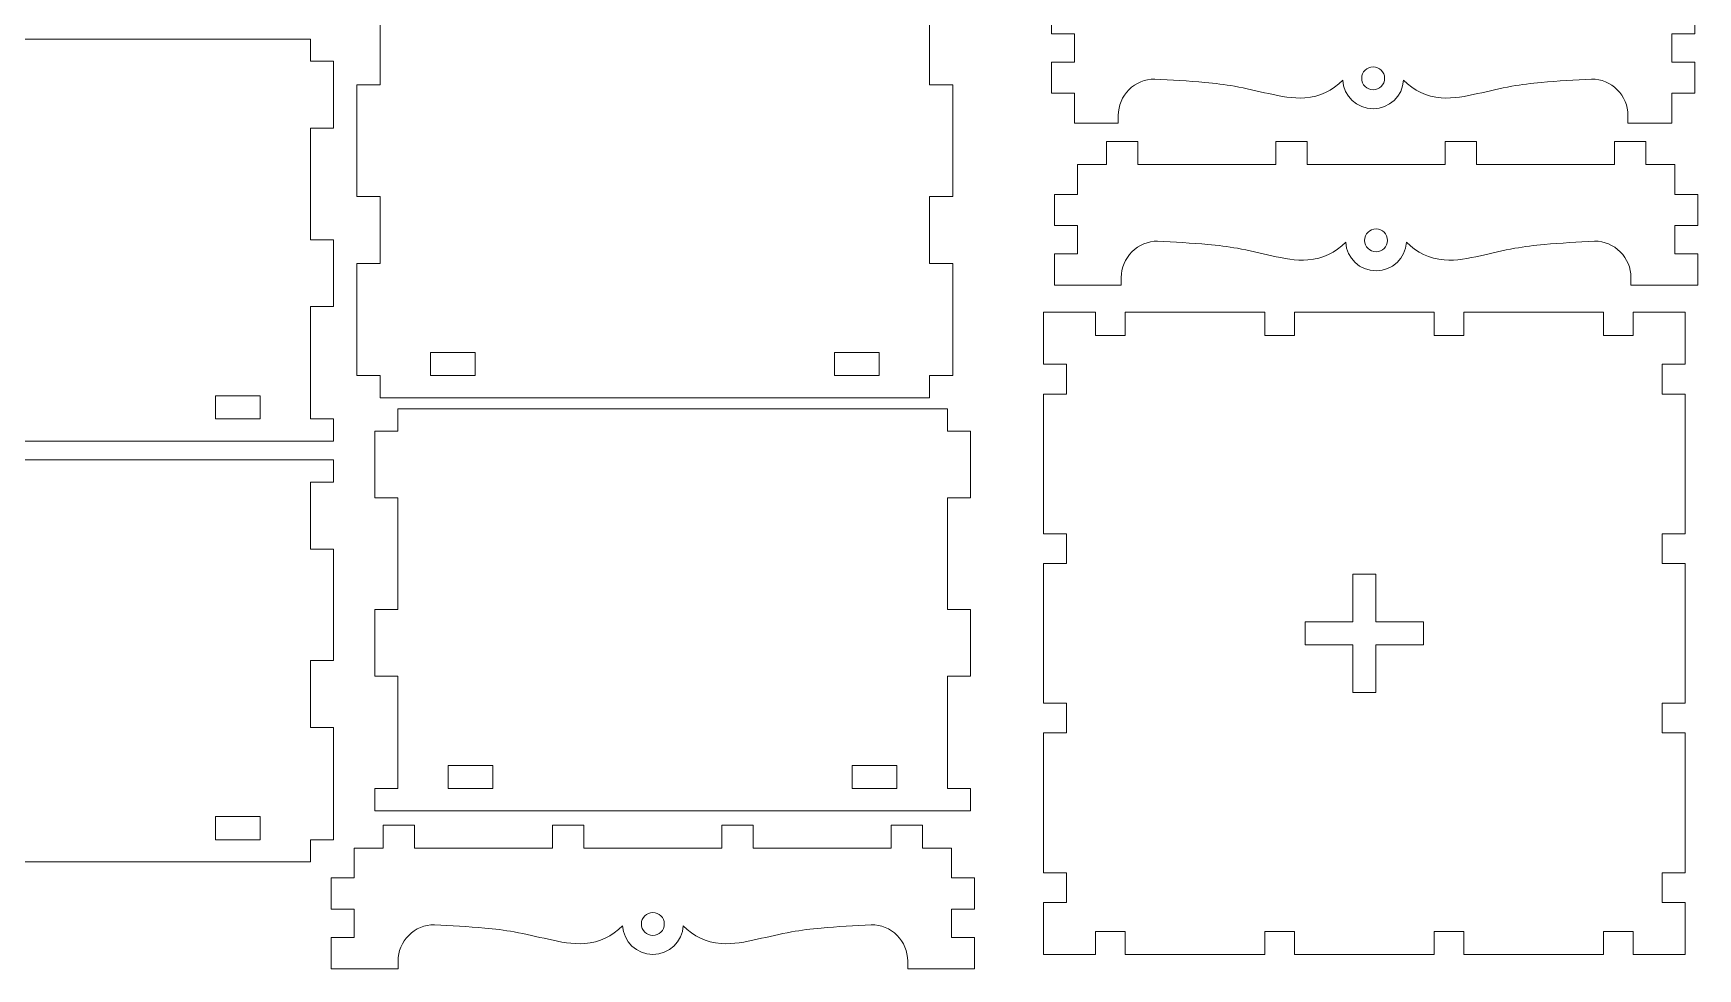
# Model space of a CAD drawing. Header units: centimetres. Extents: x -35.5 to 35.5, y -33.3 to 33.3.
# Drawn here: x -8.17 to 35.2, y -33.31 to -8.95 of the extents above; entities that cross this region are included whole.
import ezdxf

# ---------------------------------------------------------------- set-up
doc = ezdxf.new("R2010")
doc.units = ezdxf.units.CM
doc.header["$MEASUREMENT"] = 0
doc.layers.add('layer 1', color=7, linetype='Continuous')

msp = doc.modelspace()

# ---------------------------------------------------------------- linework, layer by layer
at = {"layer": 'layer 1', "lineweight": 9}
for points, knots in [([(18.9589, -9.7015), (18.9589, -9.7015), (18.9589, -8.96593), (18.9589, -8.96593), (18.9589, -8.96593), (18.9589, -8.96593), (18.3589, -8.96593), (18.3589, -8.96593), (18.3589, -8.96593), (18.3589, -8.96593), (18.3589, -8.15303), (18.3589, -8.15303), (18.3589, -8.15303), (18.3589, -8.15303), (19.71374, -8.15303), (19.71374, -8.15303), (19.71374, -8.15303), (19.71374, -8.15303), (19.71374, -7.55303), (19.71374, -7.55303), (19.71374, -7.55303), (19.71374, -7.55303), (20.52664, -7.55303), (20.52664, -7.55303), (20.52664, -7.55303), (20.52664, -7.55303), (20.52664, -8.15303), (20.52664, -8.15303), (20.52664, -8.15303), (20.52664, -8.15303), (24.12664, -8.15303), (24.12664, -8.15303), (24.12664, -8.15303), (24.12664, -8.15303), (24.12664, -7.55303), (24.12664, -7.55303), (24.12664, -7.55303), (24.12664, -7.55303), (24.93954, -7.55303), (24.93954, -7.55303), (24.93954, -7.55303), (24.93954, -7.55303), (24.93954, -8.15303), (24.93954, -8.15303), (24.93954, -8.15303), (24.93954, -8.15303), (28.53954, -8.15303), (28.53954, -8.15303), (28.53954, -8.15303), (28.53954, -8.15303), (28.53954, -7.55303), (28.53954, -7.55303), (28.53954, -7.55303), (28.53954, -7.55303), (29.35244, -7.55303), (29.35244, -7.55303), (29.35244, -7.55303), (29.35244, -7.55303), (29.35244, -8.15303), (29.35244, -8.15303), (29.35244, -8.15303), (29.35244, -8.15303), (32.95244, -8.15303), (32.95244, -8.15303), (32.95244, -8.15303), (32.95244, -8.15303), (32.95244, -7.55303), (32.95244, -7.55303), (32.95244, -7.55303), (32.95244, -7.55303), (33.76535, -7.55303), (33.76535, -7.55303), (33.76535, -7.55303), (33.76535, -7.55303), (33.76535, -8.15303), (33.76535, -8.15303), (33.76535, -8.15303), (33.76535, -8.15303), (35.12019, -8.15303), (35.12019, -8.15303), (35.12019, -8.15303), (35.12019, -8.15303), (35.12019, -8.96593), (35.12019, -8.96593), (35.12019, -8.96593), (35.12019, -8.96593), (34.52019, -8.96593), (34.52019, -8.96593), (34.52019, -8.96593), (34.52019, -8.96593), (34.52019, -9.7015), (34.52019, -9.7015), (34.52019, -9.7015), (34.52019, -9.7015), (35.12019, -9.70372), (35.12019, -9.70372), (35.12019, -9.70372), (35.12019, -9.70372), (35.12019, -10.51655), (35.12019, -10.51655), (35.12019, -10.51655), (35.12019, -10.51655), (34.52019, -10.51655), (34.52019, -10.51655), (34.52019, -10.51655), (34.52019, -10.51655), (34.52019, -11.29074), (34.52019, -11.29074), (34.52019, -11.29074), (34.52019, -11.29074), (33.37966, -11.29074), (33.37966, -11.29074), (33.37966, -11.29074), (33.37966, -11.29074), (33.37966, -11.09348), (33.37966, -11.09348), (33.37966, -11.09348), (33.37966, -10.84196), (33.27974, -10.60072), (33.10188, -10.42287), (33.10188, -10.42287), (32.92403, -10.24502), (32.68308, -10.14509), (32.43211, -10.14507), (32.43211, -10.14507), (31.99543, -10.17035), (31.55698, -10.19506), (31.12126, -10.23389), (31.12126, -10.23389), (30.86396, -10.25681), (30.60948, -10.28638), (30.35516, -10.33213), (30.35516, -10.33213), (30.05503, -10.38613), (29.75615, -10.45827), (29.45872, -10.52564), (29.45872, -10.52564), (29.14723, -10.59621), (28.83691, -10.65865), (28.51541, -10.63415), (28.51541, -10.63415), (28.12577, -10.60444), (27.80108, -10.45086), (27.53172, -10.17296), (27.53172, -10.17296), (27.50727, -10.58923), (27.16194, -10.91928), (26.73954, -10.91928), (26.73954, -10.91928), (26.31712, -10.91928), (25.97179, -10.58924), (25.94737, -10.17296), (25.94737, -10.17296), (25.67799, -10.45086), (25.35329, -10.60444), (24.96368, -10.63415), (24.96368, -10.63415), (24.64215, -10.65865), (24.33184, -10.59621), (24.02034, -10.52564), (24.02034, -10.52564), (23.72292, -10.45827), (23.42406, -10.38613), (23.12392, -10.33213), (23.12392, -10.33213), (22.8696, -10.28638), (22.6151, -10.25683), (22.3578, -10.23389), (22.3578, -10.23389), (21.9221, -10.19506), (21.48366, -10.17035), (21.04754, -10.14509), (21.04754, -10.14509), (20.796, -10.14509), (20.55503, -10.24502), (20.37718, -10.42287), (20.37718, -10.42287), (20.19933, -10.60072), (20.09942, -10.84196), (20.09942, -11.09348), (20.09942, -11.09348), (20.09942, -11.09348), (20.09942, -11.29074), (20.09942, -11.29074), (20.09942, -11.29074), (20.09942, -11.29074), (18.9589, -11.29074), (18.9589, -11.29074), (18.9589, -11.29074), (18.9589, -11.29074), (18.9589, -10.51655), (18.9589, -10.51655), (18.9589, -10.51655), (18.9589, -10.51655), (18.3589, -10.51655), (18.3589, -10.51655), (18.3589, -10.51655), (18.3589, -10.51655), (18.3589, -9.70372), (18.3589, -9.70372), (18.3589, -9.70372), (18.3589, -9.70372), (18.9589, -9.7015), (18.9589, -9.7015)], [0, 0, 0, 0, 0.01923077, 0.01923077, 0.01923077, 0.01923077, 0.03846154, 0.03846154, 0.03846154, 0.03846154, 0.05769231, 0.05769231, 0.05769231, 0.05769231, 0.07692308, 0.07692308, 0.07692308, 0.07692308, 0.09615385, 0.09615385, 0.09615385, 0.09615385, 0.11538462, 0.11538462, 0.11538462, 0.11538462, 0.13461538, 0.13461538, 0.13461538, 0.13461538, 0.15384615, 0.15384615, 0.15384615, 0.15384615, 0.17307692, 0.17307692, 0.17307692, 0.17307692, 0.19230769, 0.19230769, 0.19230769, 0.19230769, 0.21153846, 0.21153846, 0.21153846, 0.21153846, 0.23076923, 0.23076923, 0.23076923, 0.23076923, 0.25, 0.25, 0.25, 0.25, 0.26923077, 0.26923077, 0.26923077, 0.26923077, 0.28846154, 0.28846154, 0.28846154, 0.28846154, 0.30769231, 0.30769231, 0.30769231, 0.30769231, 0.32692308, 0.32692308, 0.32692308, 0.32692308, 0.34615385, 0.34615385, 0.34615385, 0.34615385, 0.36538462, 0.36538462, 0.36538462, 0.36538462, 0.38461538, 0.38461538, 0.38461538, 0.38461538, 0.40384615, 0.40384615, 0.40384615, 0.40384615, 0.42307692, 0.42307692, 0.42307692, 0.42307692, 0.44230769, 0.44230769, 0.44230769, 0.44230769, 0.46153846, 0.46153846, 0.46153846, 0.46153846, 0.48076923, 0.48076923, 0.48076923, 0.48076923, 0.5, 0.5, 0.5, 0.5, 0.51923077, 0.51923077, 0.51923077, 0.51923077, 0.53846154, 0.53846154, 0.53846154, 0.53846154, 0.55769231, 0.55769231, 0.55769231, 0.55769231, 0.57692308, 0.57692308, 0.57692308, 0.57692308, 0.59615385, 0.59615385, 0.59615385, 0.59615385, 0.61538462, 0.61538462, 0.61538462, 0.61538462, 0.63461538, 0.63461538, 0.63461538, 0.63461538, 0.65384615, 0.65384615, 0.65384615, 0.65384615, 0.67307692, 0.67307692, 0.67307692, 0.67307692, 0.69230769, 0.69230769, 0.69230769, 0.69230769, 0.71153846, 0.71153846, 0.71153846, 0.71153846, 0.73076923, 0.73076923, 0.73076923, 0.73076923, 0.75, 0.75, 0.75, 0.75, 0.76923077, 0.76923077, 0.76923077, 0.76923077, 0.78846154, 0.78846154, 0.78846154, 0.78846154, 0.80769231, 0.80769231, 0.80769231, 0.80769231, 0.82692308, 0.82692308, 0.82692308, 0.82692308, 0.84615385, 0.84615385, 0.84615385, 0.84615385, 0.86538462, 0.86538462, 0.86538462, 0.86538462, 0.88461538, 0.88461538, 0.88461538, 0.88461538, 0.90384615, 0.90384615, 0.90384615, 0.90384615, 0.92307692, 0.92307692, 0.92307692, 0.92307692, 0.94230769, 0.94230769, 0.94230769, 0.94230769, 0.96153846, 0.96153846, 0.96153846, 0.96153846, 1, 1, 1, 1]), ([(0.26067, -17.86643), (0.26067, -17.86643), (0.86067, -17.86643), (0.86067, -17.86643), (0.86067, -17.86643), (0.86067, -17.86643), (0.86067, -18.44708), (0.86067, -18.44708), (0.86067, -18.44708), (0.86067, -18.44708), (15.18325, -18.44708), (15.18325, -18.44708), (15.18325, -18.44708), (15.18325, -18.44708), (15.18325, -17.86643), (15.18325, -17.86643), (15.18325, -17.86643), (15.18325, -17.86643), (15.78325, -17.86643), (15.78325, -17.86643), (15.78325, -17.86643), (15.78325, -17.86643), (15.78325, -14.94385), (15.78325, -14.94385), (15.78325, -14.94385), (15.78325, -14.94385), (15.18325, -14.94385), (15.18325, -14.94385), (15.18325, -14.94385), (15.18325, -14.94385), (15.18325, -13.20192), (15.18325, -13.20192), (15.18325, -13.20192), (15.18325, -13.20192), (15.78325, -13.20192), (15.78325, -13.20192), (15.78325, -13.20192), (15.78325, -13.20192), (15.78325, -10.29869), (15.78325, -10.29869), (15.78325, -10.29869), (15.78325, -10.29869), (15.18325, -10.29869), (15.18325, -10.29869), (15.18325, -10.29869), (15.18325, -10.29869), (15.18325, -8.55675), (15.18325, -8.55675), (15.18325, -8.55675), (15.18325, -8.55675), (15.78325, -8.55675), (15.78325, -8.55675), (15.78325, -8.55675), (15.78325, -8.55675), (15.78325, -7.97611), (15.78325, -7.97611), (15.78325, -7.97611), (15.78325, -7.97611), (0.26067, -7.97611), (0.26067, -7.97611), (0.26067, -7.97611), (0.26067, -7.97611), (0.26067, -8.55675), (0.26067, -8.55675), (0.26067, -8.55675), (0.26067, -8.55675), (0.86067, -8.55675), (0.86067, -8.55675), (0.86067, -8.55675), (0.86067, -8.55675), (0.86067, -10.29869), (0.86067, -10.29869), (0.86067, -10.29869), (0.86067, -10.29869), (0.26067, -10.29869), (0.26067, -10.29869), (0.26067, -10.29869), (0.26067, -10.29869), (0.26067, -13.20192), (0.26067, -13.20192), (0.26067, -13.20192), (0.26067, -13.20192), (0.86067, -13.20192), (0.86067, -13.20192), (0.86067, -13.20192), (0.86067, -13.20192), (0.86067, -14.94385), (0.86067, -14.94385), (0.86067, -14.94385), (0.86067, -14.94385), (0.26067, -14.94385), (0.26067, -14.94385), (0.26067, -14.94385), (0.26067, -14.94385), (0.26067, -17.86643), (0.26067, -17.86643)], [0, 0, 0, 0, 0.04, 0.04, 0.04, 0.04, 0.08, 0.08, 0.08, 0.08, 0.12, 0.12, 0.12, 0.12, 0.16, 0.16, 0.16, 0.16, 0.2, 0.2, 0.2, 0.2, 0.24, 0.24, 0.24, 0.24, 0.28, 0.28, 0.28, 0.28, 0.32, 0.32, 0.32, 0.32, 0.36, 0.36, 0.36, 0.36, 0.4, 0.4, 0.4, 0.4, 0.44, 0.44, 0.44, 0.44, 0.48, 0.48, 0.48, 0.48, 0.52, 0.52, 0.52, 0.52, 0.56, 0.56, 0.56, 0.56, 0.6, 0.6, 0.6, 0.6, 0.64, 0.64, 0.64, 0.64, 0.68, 0.68, 0.68, 0.68, 0.72, 0.72, 0.72, 0.72, 0.76, 0.76, 0.76, 0.76, 0.8, 0.8, 0.8, 0.8, 0.84, 0.84, 0.84, 0.84, 0.88, 0.88, 0.88, 0.88, 0.92, 0.92, 0.92, 0.92, 1, 1, 1, 1]), ([(-0.34767, -18.993), (-0.34767, -18.993), (-0.34767, -19.57364), (-0.34767, -19.57364), (-0.34767, -19.57364), (-0.34767, -19.57364), (-15.87025, -19.57364), (-15.87025, -19.57364), (-15.87025, -19.57364), (-15.87025, -19.57364), (-15.87025, -18.993), (-15.87025, -18.993), (-15.87025, -18.993), (-15.87025, -18.993), (-15.27025, -18.993), (-15.27025, -18.993), (-15.27025, -18.993), (-15.27025, -18.993), (-15.27025, -16.07042), (-15.27025, -16.07042), (-15.27025, -16.07042), (-15.27025, -16.07042), (-15.87025, -16.07042), (-15.87025, -16.07042), (-15.87025, -16.07042), (-15.87025, -16.07042), (-15.87025, -14.32848), (-15.87025, -14.32848), (-15.87025, -14.32848), (-15.87025, -14.32848), (-15.27025, -14.32848), (-15.27025, -14.32848), (-15.27025, -14.32848), (-15.27025, -14.32848), (-15.27025, -11.42526), (-15.27025, -11.42526), (-15.27025, -11.42526), (-15.27025, -11.42526), (-15.87025, -11.42526), (-15.87025, -11.42526), (-15.87025, -11.42526), (-15.87025, -11.42526), (-15.87025, -9.68332), (-15.87025, -9.68332), (-15.87025, -9.68332), (-15.87025, -9.68332), (-15.27025, -9.68332), (-15.27025, -9.68332), (-15.27025, -9.68332), (-15.27025, -9.68332), (-15.27025, -9.10268), (-15.27025, -9.10268), (-15.27025, -9.10268), (-15.27025, -9.10268), (-0.94767, -9.10268), (-0.94767, -9.10268), (-0.94767, -9.10268), (-0.94767, -9.10268), (-0.94767, -9.68332), (-0.94767, -9.68332), (-0.94767, -9.68332), (-0.94767, -9.68332), (-0.34767, -9.68332), (-0.34767, -9.68332), (-0.34767, -9.68332), (-0.34767, -9.68332), (-0.34767, -11.42526), (-0.34767, -11.42526), (-0.34767, -11.42526), (-0.34767, -11.42526), (-0.94767, -11.42526), (-0.94767, -11.42526), (-0.94767, -11.42526), (-0.94767, -11.42526), (-0.94767, -14.32848), (-0.94767, -14.32848), (-0.94767, -14.32848), (-0.94767, -14.32848), (-0.34767, -14.32848), (-0.34767, -14.32848), (-0.34767, -14.32848), (-0.34767, -14.32848), (-0.34767, -16.07042), (-0.34767, -16.07042), (-0.34767, -16.07042), (-0.34767, -16.07042), (-0.94767, -16.07042), (-0.94767, -16.07042), (-0.94767, -16.07042), (-0.94767, -16.07042), (-0.94767, -18.993), (-0.94767, -18.993), (-0.94767, -18.993), (-0.94767, -18.993), (-0.34767, -18.993), (-0.34767, -18.993)], [0, 0, 0, 0, 0.04, 0.04, 0.04, 0.04, 0.08, 0.08, 0.08, 0.08, 0.12, 0.12, 0.12, 0.12, 0.16, 0.16, 0.16, 0.16, 0.2, 0.2, 0.2, 0.2, 0.24, 0.24, 0.24, 0.24, 0.28, 0.28, 0.28, 0.28, 0.32, 0.32, 0.32, 0.32, 0.36, 0.36, 0.36, 0.36, 0.4, 0.4, 0.4, 0.4, 0.44, 0.44, 0.44, 0.44, 0.48, 0.48, 0.48, 0.48, 0.52, 0.52, 0.52, 0.52, 0.56, 0.56, 0.56, 0.56, 0.6, 0.6, 0.6, 0.6, 0.64, 0.64, 0.64, 0.64, 0.68, 0.68, 0.68, 0.68, 0.72, 0.72, 0.72, 0.72, 0.76, 0.76, 0.76, 0.76, 0.8, 0.8, 0.8, 0.8, 0.84, 0.84, 0.84, 0.84, 0.88, 0.88, 0.88, 0.88, 0.92, 0.92, 0.92, 0.92, 1, 1, 1, 1]), ([(27.03786, -10.12573), (27.03786, -9.96099), (26.90429, -9.82742), (26.73954, -9.82742), (26.73954, -9.82742), (26.57477, -9.82742), (26.44121, -9.96099), (26.44121, -10.12573), (26.44121, -10.12573), (26.44121, -10.2905), (26.57477, -10.42405), (26.73954, -10.42405), (26.73954, -10.42405), (26.90429, -10.42407), (27.03786, -10.2905), (27.03786, -10.12573)], [0, 0, 0, 0, 0.2, 0.2, 0.2, 0.2, 0.4, 0.4, 0.4, 0.4, 0.6, 0.6, 0.6, 0.6, 1, 1, 1, 1]), ([(19.03614, -14.69822), (19.03614, -14.69822), (19.03614, -13.96051), (19.03614, -13.96051), (19.03614, -13.96051), (19.03614, -13.96051), (18.43614, -13.96051), (18.43614, -13.96051), (18.43614, -13.96051), (18.43614, -13.96051), (18.43614, -13.14761), (18.43614, -13.14761), (18.43614, -13.14761), (18.43614, -13.14761), (19.03614, -13.14761), (19.03614, -13.14761), (19.03614, -13.14761), (19.03614, -13.14761), (19.03614, -12.37341), (19.03614, -12.37341), (19.03614, -12.37341), (19.03614, -12.37341), (19.79098, -12.37341), (19.79098, -12.37341), (19.79098, -12.37341), (19.79098, -12.37341), (19.79098, -11.77341), (19.79098, -11.77341), (19.79098, -11.77341), (19.79098, -11.77341), (20.60388, -11.77341), (20.60388, -11.77341), (20.60388, -11.77341), (20.60388, -11.77341), (20.60388, -12.37341), (20.60388, -12.37341), (20.60388, -12.37341), (20.60388, -12.37341), (24.20388, -12.37341), (24.20388, -12.37341), (24.20388, -12.37341), (24.20388, -12.37341), (24.20388, -11.77341), (24.20388, -11.77341), (24.20388, -11.77341), (24.20388, -11.77341), (25.01679, -11.77341), (25.01679, -11.77341), (25.01679, -11.77341), (25.01679, -11.77341), (25.01679, -12.37341), (25.01679, -12.37341), (25.01679, -12.37341), (25.01679, -12.37341), (28.61679, -12.37341), (28.61679, -12.37341), (28.61679, -12.37341), (28.61679, -12.37341), (28.61679, -11.77341), (28.61679, -11.77341), (28.61679, -11.77341), (28.61679, -11.77341), (29.42969, -11.77341), (29.42969, -11.77341), (29.42969, -11.77341), (29.42969, -11.77341), (29.42969, -12.37341), (29.42969, -12.37341), (29.42969, -12.37341), (29.42969, -12.37341), (33.02969, -12.37341), (33.02969, -12.37341), (33.02969, -12.37341), (33.02969, -12.37341), (33.02969, -11.77341), (33.02969, -11.77341), (33.02969, -11.77341), (33.02969, -11.77341), (33.84259, -11.77341), (33.84259, -11.77341), (33.84259, -11.77341), (33.84259, -11.77341), (33.84259, -12.37341), (33.84259, -12.37341), (33.84259, -12.37341), (33.84259, -12.37341), (34.59743, -12.37341), (34.59743, -12.37341), (34.59743, -12.37341), (34.59743, -12.37341), (34.59743, -13.14761), (34.59743, -13.14761), (34.59743, -13.14761), (34.59743, -13.14761), (35.19743, -13.14761), (35.19743, -13.14761), (35.19743, -13.14761), (35.19743, -13.14761), (35.19743, -13.96051), (35.19743, -13.96051), (35.19743, -13.96051), (35.19743, -13.96051), (34.59743, -13.96051), (34.59743, -13.96051), (34.59743, -13.96051), (34.59743, -13.96051), (34.59743, -14.69822), (34.59743, -14.69822), (34.59743, -14.69822), (34.59743, -14.69822), (35.19743, -14.69822), (35.19743, -14.69822), (35.19743, -14.69822), (35.19743, -14.69822), (35.19743, -15.51112), (35.19743, -15.51112), (35.19743, -15.51112), (35.19743, -15.51112), (33.45691, -15.51112), (33.45691, -15.51112), (33.45691, -15.51112), (33.45691, -15.51112), (33.45691, -15.31386), (33.45691, -15.31386), (33.45691, -15.31386), (33.45691, -15.06234), (33.35698, -14.8211), (33.17913, -14.64325), (33.17913, -14.64325), (33.00128, -14.4654), (32.76031, -14.36547), (32.50935, -14.36545), (32.50935, -14.36545), (32.07267, -14.39073), (31.63423, -14.41544), (31.19851, -14.45427), (31.19851, -14.45427), (30.94121, -14.47721), (30.68673, -14.50676), (30.43241, -14.55253), (30.43241, -14.55253), (30.13227, -14.60653), (29.83341, -14.67865), (29.53599, -14.74602), (29.53599, -14.74602), (29.22449, -14.81659), (28.91415, -14.87903), (28.59265, -14.85453), (28.59265, -14.85453), (28.20302, -14.82482), (27.87832, -14.67124), (27.60896, -14.39334), (27.60896, -14.39334), (27.58452, -14.80961), (27.23919, -15.13966), (26.81679, -15.13966), (26.81679, -15.13966), (26.39439, -15.13966), (26.04906, -14.80961), (26.02461, -14.39334), (26.02461, -14.39334), (25.75525, -14.67124), (25.43055, -14.82482), (25.04092, -14.85453), (25.04092, -14.85453), (24.7194, -14.87903), (24.40908, -14.81659), (24.09759, -14.74602), (24.09759, -14.74602), (23.80016, -14.67865), (23.5013, -14.60653), (23.20117, -14.55252), (23.20117, -14.55252), (22.94684, -14.50676), (22.69237, -14.47721), (22.43506, -14.45427), (22.43506, -14.45427), (21.99935, -14.41544), (21.56063, -14.39071), (21.12449, -14.36545), (21.12449, -14.36545), (20.87354, -14.36547), (20.63228, -14.4654), (20.45443, -14.64325), (20.45443, -14.64325), (20.27659, -14.8211), (20.17666, -15.06234), (20.17666, -15.31386), (20.17666, -15.31386), (20.17666, -15.31386), (20.17666, -15.51112), (20.17666, -15.51112), (20.17666, -15.51112), (20.17666, -15.51112), (18.43614, -15.51112), (18.43614, -15.51112), (18.43614, -15.51112), (18.43614, -15.51112), (18.43614, -14.69822), (18.43614, -14.69822), (18.43614, -14.69822), (18.43614, -14.69822), (19.03614, -14.69822), (19.03614, -14.69822)], [0, 0, 0, 0, 0.01923077, 0.01923077, 0.01923077, 0.01923077, 0.03846154, 0.03846154, 0.03846154, 0.03846154, 0.05769231, 0.05769231, 0.05769231, 0.05769231, 0.07692308, 0.07692308, 0.07692308, 0.07692308, 0.09615385, 0.09615385, 0.09615385, 0.09615385, 0.11538462, 0.11538462, 0.11538462, 0.11538462, 0.13461538, 0.13461538, 0.13461538, 0.13461538, 0.15384615, 0.15384615, 0.15384615, 0.15384615, 0.17307692, 0.17307692, 0.17307692, 0.17307692, 0.19230769, 0.19230769, 0.19230769, 0.19230769, 0.21153846, 0.21153846, 0.21153846, 0.21153846, 0.23076923, 0.23076923, 0.23076923, 0.23076923, 0.25, 0.25, 0.25, 0.25, 0.26923077, 0.26923077, 0.26923077, 0.26923077, 0.28846154, 0.28846154, 0.28846154, 0.28846154, 0.30769231, 0.30769231, 0.30769231, 0.30769231, 0.32692308, 0.32692308, 0.32692308, 0.32692308, 0.34615385, 0.34615385, 0.34615385, 0.34615385, 0.36538462, 0.36538462, 0.36538462, 0.36538462, 0.38461538, 0.38461538, 0.38461538, 0.38461538, 0.40384615, 0.40384615, 0.40384615, 0.40384615, 0.42307692, 0.42307692, 0.42307692, 0.42307692, 0.44230769, 0.44230769, 0.44230769, 0.44230769, 0.46153846, 0.46153846, 0.46153846, 0.46153846, 0.48076923, 0.48076923, 0.48076923, 0.48076923, 0.5, 0.5, 0.5, 0.5, 0.51923077, 0.51923077, 0.51923077, 0.51923077, 0.53846154, 0.53846154, 0.53846154, 0.53846154, 0.55769231, 0.55769231, 0.55769231, 0.55769231, 0.57692308, 0.57692308, 0.57692308, 0.57692308, 0.59615385, 0.59615385, 0.59615385, 0.59615385, 0.61538462, 0.61538462, 0.61538462, 0.61538462, 0.63461538, 0.63461538, 0.63461538, 0.63461538, 0.65384615, 0.65384615, 0.65384615, 0.65384615, 0.67307692, 0.67307692, 0.67307692, 0.67307692, 0.69230769, 0.69230769, 0.69230769, 0.69230769, 0.71153846, 0.71153846, 0.71153846, 0.71153846, 0.73076923, 0.73076923, 0.73076923, 0.73076923, 0.75, 0.75, 0.75, 0.75, 0.76923077, 0.76923077, 0.76923077, 0.76923077, 0.78846154, 0.78846154, 0.78846154, 0.78846154, 0.80769231, 0.80769231, 0.80769231, 0.80769231, 0.82692308, 0.82692308, 0.82692308, 0.82692308, 0.84615385, 0.84615385, 0.84615385, 0.84615385, 0.86538462, 0.86538462, 0.86538462, 0.86538462, 0.88461538, 0.88461538, 0.88461538, 0.88461538, 0.90384615, 0.90384615, 0.90384615, 0.90384615, 0.92307692, 0.92307692, 0.92307692, 0.92307692, 0.94230769, 0.94230769, 0.94230769, 0.94230769, 0.96153846, 0.96153846, 0.96153846, 0.96153846, 1, 1, 1, 1]), ([(27.1151, -14.34612), (27.1151, -14.18137), (26.98154, -14.0478), (26.81679, -14.0478), (26.81679, -14.0478), (26.65202, -14.0478), (26.51847, -14.18137), (26.51847, -14.34612), (26.51847, -14.34612), (26.51847, -14.51088), (26.65202, -14.64443), (26.81679, -14.64443), (26.81679, -14.64443), (26.98154, -14.64443), (27.1151, -14.51088), (27.1151, -14.34612)], [0, 0, 0, 0, 0.2, 0.2, 0.2, 0.2, 0.4, 0.4, 0.4, 0.4, 0.6, 0.6, 0.6, 0.6, 1, 1, 1, 1]), ([(18.7476, -31.58653), (18.7476, -31.58653), (18.7476, -30.81234), (18.7476, -30.81234), (18.7476, -30.81234), (18.7476, -30.81234), (18.1476, -30.81234), (18.1476, -30.81234), (18.1476, -30.81234), (18.1476, -30.81234), (18.1476, -27.17363), (18.1476, -27.17363), (18.1476, -27.17363), (18.1476, -27.17363), (18.7476, -27.17363), (18.7476, -27.17363), (18.7476, -27.17363), (18.7476, -27.17363), (18.7476, -26.39944), (18.7476, -26.39944), (18.7476, -26.39944), (18.7476, -26.39944), (18.1476, -26.39944), (18.1476, -26.39944), (18.1476, -26.39944), (18.1476, -26.39944), (18.1476, -22.76073), (18.1476, -22.76073), (18.1476, -22.76073), (18.1476, -22.76073), (18.7476, -22.76073), (18.7476, -22.76073), (18.7476, -22.76073), (18.7476, -22.76073), (18.7476, -21.98653), (18.7476, -21.98653), (18.7476, -21.98653), (18.7476, -21.98653), (18.1476, -21.98653), (18.1476, -21.98653), (18.1476, -21.98653), (18.1476, -21.98653), (18.1476, -18.34782), (18.1476, -18.34782), (18.1476, -18.34782), (18.1476, -18.34782), (18.7476, -18.34782), (18.7476, -18.34782), (18.7476, -18.34782), (18.7476, -18.34782), (18.7476, -17.57363), (18.7476, -17.57363), (18.7476, -17.57363), (18.7476, -17.57363), (18.1476, -17.57363), (18.1476, -17.57363), (18.1476, -17.57363), (18.1476, -17.57363), (18.1476, -16.21879), (18.1476, -16.21879), (18.1476, -16.21879), (18.1476, -16.21879), (19.50244, -16.21879), (19.50244, -16.21879), (19.50244, -16.21879), (19.50244, -16.21879), (19.50244, -16.81879), (19.50244, -16.81879), (19.50244, -16.81879), (19.50244, -16.81879), (20.27663, -16.81879), (20.27663, -16.81879), (20.27663, -16.81879), (20.27663, -16.81879), (20.27663, -16.21879), (20.27663, -16.21879), (20.27663, -16.21879), (20.27663, -16.21879), (23.91534, -16.21879), (23.91534, -16.21879), (23.91534, -16.21879), (23.91534, -16.21879), (23.91534, -16.81879), (23.91534, -16.81879), (23.91534, -16.81879), (23.91534, -16.81879), (24.68954, -16.81879), (24.68954, -16.81879), (24.68954, -16.81879), (24.68954, -16.81879), (24.68954, -16.21879), (24.68954, -16.21879), (24.68954, -16.21879), (24.68954, -16.21879), (28.32824, -16.21879), (28.32824, -16.21879), (28.32824, -16.21879), (28.32824, -16.21879), (28.32824, -16.81879), (28.32824, -16.81879), (28.32824, -16.81879), (28.32824, -16.81879), (29.10244, -16.81879), (29.10244, -16.81879), (29.10244, -16.81879), (29.10244, -16.81879), (29.10244, -16.21879), (29.10244, -16.21879), (29.10244, -16.21879), (29.10244, -16.21879), (32.74115, -16.21879), (32.74115, -16.21879), (32.74115, -16.21879), (32.74115, -16.21879), (32.74115, -16.81879), (32.74115, -16.81879), (32.74115, -16.81879), (32.74115, -16.81879), (33.51534, -16.81879), (33.51534, -16.81879), (33.51534, -16.81879), (33.51534, -16.81879), (33.51534, -16.21879), (33.51534, -16.21879), (33.51534, -16.21879), (33.51534, -16.21879), (34.87018, -16.21879), (34.87018, -16.21879), (34.87018, -16.21879), (34.87018, -16.21879), (34.87018, -17.57363), (34.87018, -17.57363), (34.87018, -17.57363), (34.87018, -17.57363), (34.27018, -17.57363), (34.27018, -17.57363), (34.27018, -17.57363), (34.27018, -17.57363), (34.27018, -18.34782), (34.27018, -18.34782), (34.27018, -18.34782), (34.27018, -18.34782), (34.87018, -18.34782), (34.87018, -18.34782), (34.87018, -18.34782), (34.87018, -18.34782), (34.87018, -21.98653), (34.87018, -21.98653), (34.87018, -21.98653), (34.87018, -21.98653), (34.27018, -21.98653), (34.27018, -21.98653), (34.27018, -21.98653), (34.27018, -21.98653), (34.27018, -22.76073), (34.27018, -22.76073), (34.27018, -22.76073), (34.27018, -22.76073), (34.87018, -22.76073), (34.87018, -22.76073), (34.87018, -22.76073), (34.87018, -22.76073), (34.87018, -26.39944), (34.87018, -26.39944), (34.87018, -26.39944), (34.87018, -26.39944), (34.27018, -26.39944), (34.27018, -26.39944), (34.27018, -26.39944), (34.27018, -26.39944), (34.27018, -27.17363), (34.27018, -27.17363), (34.27018, -27.17363), (34.27018, -27.17363), (34.87018, -27.17363), (34.87018, -27.17363), (34.87018, -27.17363), (34.87018, -27.17363), (34.87018, -30.81234), (34.87018, -30.81234), (34.87018, -30.81234), (34.87018, -30.81234), (34.27018, -30.81234), (34.27018, -30.81234), (34.27018, -30.81234), (34.27018, -30.81234), (34.27018, -31.58653), (34.27018, -31.58653), (34.27018, -31.58653), (34.27018, -31.58653), (34.87018, -31.58653), (34.87018, -31.58653), (34.87018, -31.58653), (34.87018, -31.58653), (34.87018, -32.94137), (34.87018, -32.94137), (34.87018, -32.94137), (34.87018, -32.94137), (33.51534, -32.94137), (33.51534, -32.94137), (33.51534, -32.94137), (33.51534, -32.94137), (33.51534, -32.34137), (33.51534, -32.34137), (33.51534, -32.34137), (33.51534, -32.34137), (32.74115, -32.34137), (32.74115, -32.34137), (32.74115, -32.34137), (32.74115, -32.34137), (32.74115, -32.94137), (32.74115, -32.94137), (32.74115, -32.94137), (32.74115, -32.94137), (29.10244, -32.94137), (29.10244, -32.94137), (29.10244, -32.94137), (29.10244, -32.94137), (29.10244, -32.34137), (29.10244, -32.34137), (29.10244, -32.34137), (29.10244, -32.34137), (28.32824, -32.34137), (28.32824, -32.34137), (28.32824, -32.34137), (28.32824, -32.34137), (28.32824, -32.94137), (28.32824, -32.94137), (28.32824, -32.94137), (28.32824, -32.94137), (24.68954, -32.94137), (24.68954, -32.94137), (24.68954, -32.94137), (24.68954, -32.94137), (24.68954, -32.34137), (24.68954, -32.34137), (24.68954, -32.34137), (24.68954, -32.34137), (23.91534, -32.34137), (23.91534, -32.34137), (23.91534, -32.34137), (23.91534, -32.34137), (23.91534, -32.94137), (23.91534, -32.94137), (23.91534, -32.94137), (23.91534, -32.94137), (20.27663, -32.94137), (20.27663, -32.94137), (20.27663, -32.94137), (20.27663, -32.94137), (20.27663, -32.34137), (20.27663, -32.34137), (20.27663, -32.34137), (20.27663, -32.34137), (19.50244, -32.34137), (19.50244, -32.34137), (19.50244, -32.34137), (19.50244, -32.34137), (19.50244, -32.94137), (19.50244, -32.94137), (19.50244, -32.94137), (19.50244, -32.94137), (18.1476, -32.94137), (18.1476, -32.94137), (18.1476, -32.94137), (18.1476, -32.94137), (18.1476, -31.58653), (18.1476, -31.58653), (18.1476, -31.58653), (18.1476, -31.58653), (18.7476, -31.58653), (18.7476, -31.58653)], [0, 0, 0, 0, 0.01449275, 0.01449275, 0.01449275, 0.01449275, 0.02898551, 0.02898551, 0.02898551, 0.02898551, 0.04347826, 0.04347826, 0.04347826, 0.04347826, 0.05797101, 0.05797101, 0.05797101, 0.05797101, 0.07246377, 0.07246377, 0.07246377, 0.07246377, 0.08695652, 0.08695652, 0.08695652, 0.08695652, 0.10144928, 0.10144928, 0.10144928, 0.10144928, 0.11594203, 0.11594203, 0.11594203, 0.11594203, 0.13043478, 0.13043478, 0.13043478, 0.13043478, 0.14492754, 0.14492754, 0.14492754, 0.14492754, 0.15942029, 0.15942029, 0.15942029, 0.15942029, 0.17391304, 0.17391304, 0.17391304, 0.17391304, 0.1884058, 0.1884058, 0.1884058, 0.1884058, 0.20289855, 0.20289855, 0.20289855, 0.20289855, 0.2173913, 0.2173913, 0.2173913, 0.2173913, 0.23188406, 0.23188406, 0.23188406, 0.23188406, 0.24637681, 0.24637681, 0.24637681, 0.24637681, 0.26086957, 0.26086957, 0.26086957, 0.26086957, 0.27536232, 0.27536232, 0.27536232, 0.27536232, 0.28985507, 0.28985507, 0.28985507, 0.28985507, 0.30434783, 0.30434783, 0.30434783, 0.30434783, 0.31884058, 0.31884058, 0.31884058, 0.31884058, 0.33333333, 0.33333333, 0.33333333, 0.33333333, 0.34782609, 0.34782609, 0.34782609, 0.34782609, 0.36231884, 0.36231884, 0.36231884, 0.36231884, 0.37681159, 0.37681159, 0.37681159, 0.37681159, 0.39130435, 0.39130435, 0.39130435, 0.39130435, 0.4057971, 0.4057971, 0.4057971, 0.4057971, 0.42028986, 0.42028986, 0.42028986, 0.42028986, 0.43478261, 0.43478261, 0.43478261, 0.43478261, 0.44927536, 0.44927536, 0.44927536, 0.44927536, 0.46376812, 0.46376812, 0.46376812, 0.46376812, 0.47826087, 0.47826087, 0.47826087, 0.47826087, 0.49275362, 0.49275362, 0.49275362, 0.49275362, 0.50724638, 0.50724638, 0.50724638, 0.50724638, 0.52173913, 0.52173913, 0.52173913, 0.52173913, 0.53623188, 0.53623188, 0.53623188, 0.53623188, 0.55072464, 0.55072464, 0.55072464, 0.55072464, 0.56521739, 0.56521739, 0.56521739, 0.56521739, 0.57971014, 0.57971014, 0.57971014, 0.57971014, 0.5942029, 0.5942029, 0.5942029, 0.5942029, 0.60869565, 0.60869565, 0.60869565, 0.60869565, 0.62318841, 0.62318841, 0.62318841, 0.62318841, 0.63768116, 0.63768116, 0.63768116, 0.63768116, 0.65217391, 0.65217391, 0.65217391, 0.65217391, 0.66666667, 0.66666667, 0.66666667, 0.66666667, 0.68115942, 0.68115942, 0.68115942, 0.68115942, 0.69565217, 0.69565217, 0.69565217, 0.69565217, 0.71014493, 0.71014493, 0.71014493, 0.71014493, 0.72463768, 0.72463768, 0.72463768, 0.72463768, 0.73913043, 0.73913043, 0.73913043, 0.73913043, 0.75362319, 0.75362319, 0.75362319, 0.75362319, 0.76811594, 0.76811594, 0.76811594, 0.76811594, 0.7826087, 0.7826087, 0.7826087, 0.7826087, 0.79710145, 0.79710145, 0.79710145, 0.79710145, 0.8115942, 0.8115942, 0.8115942, 0.8115942, 0.82608696, 0.82608696, 0.82608696, 0.82608696, 0.84057971, 0.84057971, 0.84057971, 0.84057971, 0.85507246, 0.85507246, 0.85507246, 0.85507246, 0.86956522, 0.86956522, 0.86956522, 0.86956522, 0.88405797, 0.88405797, 0.88405797, 0.88405797, 0.89855072, 0.89855072, 0.89855072, 0.89855072, 0.91304348, 0.91304348, 0.91304348, 0.91304348, 0.92753623, 0.92753623, 0.92753623, 0.92753623, 0.94202899, 0.94202899, 0.94202899, 0.94202899, 0.95652174, 0.95652174, 0.95652174, 0.95652174, 0.97101449, 0.97101449, 0.97101449, 0.97101449, 1, 1, 1, 1]), ([(3.33691, -17.86643), (3.33691, -17.86643), (3.33691, -17.26643), (3.33691, -17.26643), (3.33691, -17.26643), (3.33691, -17.26643), (2.17562, -17.26643), (2.17562, -17.26643), (2.17562, -17.26643), (2.17562, -17.26643), (2.17562, -17.86643), (2.17562, -17.86643), (2.17562, -17.86643), (2.17562, -17.86643), (3.33691, -17.86643), (3.33691, -17.86643)], [0, 0, 0, 0, 0.2, 0.2, 0.2, 0.2, 0.4, 0.4, 0.4, 0.4, 0.6, 0.6, 0.6, 0.6, 1, 1, 1, 1]), ([(13.8683, -17.86643), (13.8683, -17.86643), (13.8683, -17.26643), (13.8683, -17.26643), (13.8683, -17.26643), (13.8683, -17.26643), (12.70701, -17.26643), (12.70701, -17.26643), (12.70701, -17.26643), (12.70701, -17.26643), (12.70701, -17.86643), (12.70701, -17.86643), (12.70701, -17.86643), (12.70701, -17.86643), (13.8683, -17.86643), (13.8683, -17.86643)], [0, 0, 0, 0, 0.2, 0.2, 0.2, 0.2, 0.4, 0.4, 0.4, 0.4, 0.6, 0.6, 0.6, 0.6, 1, 1, 1, 1]), ([(-2.26262, -18.393), (-2.26262, -18.393), (-2.26262, -18.993), (-2.26262, -18.993), (-2.26262, -18.993), (-2.26262, -18.993), (-3.42391, -18.993), (-3.42391, -18.993), (-3.42391, -18.993), (-3.42391, -18.993), (-3.42391, -18.393), (-3.42391, -18.393), (-3.42391, -18.393), (-3.42391, -18.393), (-2.26262, -18.393), (-2.26262, -18.393)], [0, 0, 0, 0, 0.2, 0.2, 0.2, 0.2, 0.4, 0.4, 0.4, 0.4, 0.6, 0.6, 0.6, 0.6, 1, 1, 1, 1]), ([(16.24428, -28.62042), (16.24428, -28.62042), (16.24428, -29.20107), (16.24428, -29.20107), (16.24428, -29.20107), (16.24428, -29.20107), (0.7217, -29.20107), (0.7217, -29.20107), (0.7217, -29.20107), (0.7217, -29.20107), (0.7217, -28.62042), (0.7217, -28.62042), (0.7217, -28.62042), (0.7217, -28.62042), (1.3217, -28.62042), (1.3217, -28.62042), (1.3217, -28.62042), (1.3217, -28.62042), (1.3217, -25.69784), (1.3217, -25.69784), (1.3217, -25.69784), (1.3217, -25.69784), (0.7217, -25.69784), (0.7217, -25.69784), (0.7217, -25.69784), (0.7217, -25.69784), (0.7217, -23.95591), (0.7217, -23.95591), (0.7217, -23.95591), (0.7217, -23.95591), (1.3217, -23.95591), (1.3217, -23.95591), (1.3217, -23.95591), (1.3217, -23.95591), (1.3217, -21.05268), (1.3217, -21.05268), (1.3217, -21.05268), (1.3217, -21.05268), (0.7217, -21.05268), (0.7217, -21.05268), (0.7217, -21.05268), (0.7217, -21.05268), (0.7217, -19.31075), (0.7217, -19.31075), (0.7217, -19.31075), (0.7217, -19.31075), (1.3217, -19.31075), (1.3217, -19.31075), (1.3217, -19.31075), (1.3217, -19.31075), (1.3217, -18.7301), (1.3217, -18.7301), (1.3217, -18.7301), (1.3217, -18.7301), (15.64428, -18.7301), (15.64428, -18.7301), (15.64428, -18.7301), (15.64428, -18.7301), (15.64428, -19.31075), (15.64428, -19.31075), (15.64428, -19.31075), (15.64428, -19.31075), (16.24428, -19.31075), (16.24428, -19.31075), (16.24428, -19.31075), (16.24428, -19.31075), (16.24428, -21.05268), (16.24428, -21.05268), (16.24428, -21.05268), (16.24428, -21.05268), (15.64428, -21.05268), (15.64428, -21.05268), (15.64428, -21.05268), (15.64428, -21.05268), (15.64428, -23.95591), (15.64428, -23.95591), (15.64428, -23.95591), (15.64428, -23.95591), (16.24428, -23.95591), (16.24428, -23.95591), (16.24428, -23.95591), (16.24428, -23.95591), (16.24428, -25.69784), (16.24428, -25.69784), (16.24428, -25.69784), (16.24428, -25.69784), (15.64428, -25.69784), (15.64428, -25.69784), (15.64428, -25.69784), (15.64428, -25.69784), (15.64428, -28.62042), (15.64428, -28.62042), (15.64428, -28.62042), (15.64428, -28.62042), (16.24428, -28.62042), (16.24428, -28.62042)], [0, 0, 0, 0, 0.04, 0.04, 0.04, 0.04, 0.08, 0.08, 0.08, 0.08, 0.12, 0.12, 0.12, 0.12, 0.16, 0.16, 0.16, 0.16, 0.2, 0.2, 0.2, 0.2, 0.24, 0.24, 0.24, 0.24, 0.28, 0.28, 0.28, 0.28, 0.32, 0.32, 0.32, 0.32, 0.36, 0.36, 0.36, 0.36, 0.4, 0.4, 0.4, 0.4, 0.44, 0.44, 0.44, 0.44, 0.48, 0.48, 0.48, 0.48, 0.52, 0.52, 0.52, 0.52, 0.56, 0.56, 0.56, 0.56, 0.6, 0.6, 0.6, 0.6, 0.64, 0.64, 0.64, 0.64, 0.68, 0.68, 0.68, 0.68, 0.72, 0.72, 0.72, 0.72, 0.76, 0.76, 0.76, 0.76, 0.8, 0.8, 0.8, 0.8, 0.84, 0.84, 0.84, 0.84, 0.88, 0.88, 0.88, 0.88, 0.92, 0.92, 0.92, 0.92, 1, 1, 1, 1]), ([(-15.87025, -29.95186), (-15.87025, -29.95186), (-15.27025, -29.95186), (-15.27025, -29.95186), (-15.27025, -29.95186), (-15.27025, -29.95186), (-15.27025, -30.53251), (-15.27025, -30.53251), (-15.27025, -30.53251), (-15.27025, -30.53251), (-0.94767, -30.53251), (-0.94767, -30.53251), (-0.94767, -30.53251), (-0.94767, -30.53251), (-0.94767, -29.95186), (-0.94767, -29.95186), (-0.94767, -29.95186), (-0.94767, -29.95186), (-0.34767, -29.95186), (-0.34767, -29.95186), (-0.34767, -29.95186), (-0.34767, -29.95186), (-0.34767, -27.02928), (-0.34767, -27.02928), (-0.34767, -27.02928), (-0.34767, -27.02928), (-0.94767, -27.02928), (-0.94767, -27.02928), (-0.94767, -27.02928), (-0.94767, -27.02928), (-0.94767, -25.28735), (-0.94767, -25.28735), (-0.94767, -25.28735), (-0.94767, -25.28735), (-0.34767, -25.28735), (-0.34767, -25.28735), (-0.34767, -25.28735), (-0.34767, -25.28735), (-0.34767, -22.38412), (-0.34767, -22.38412), (-0.34767, -22.38412), (-0.34767, -22.38412), (-0.94767, -22.38412), (-0.94767, -22.38412), (-0.94767, -22.38412), (-0.94767, -22.38412), (-0.94767, -20.64219), (-0.94767, -20.64219), (-0.94767, -20.64219), (-0.94767, -20.64219), (-0.34767, -20.64219), (-0.34767, -20.64219), (-0.34767, -20.64219), (-0.34767, -20.64219), (-0.34767, -20.06154), (-0.34767, -20.06154), (-0.34767, -20.06154), (-0.34767, -20.06154), (-15.87025, -20.06154), (-15.87025, -20.06154), (-15.87025, -20.06154), (-15.87025, -20.06154), (-15.87025, -20.64219), (-15.87025, -20.64219), (-15.87025, -20.64219), (-15.87025, -20.64219), (-15.27025, -20.64219), (-15.27025, -20.64219), (-15.27025, -20.64219), (-15.27025, -20.64219), (-15.27025, -22.38412), (-15.27025, -22.38412), (-15.27025, -22.38412), (-15.27025, -22.38412), (-15.87025, -22.38412), (-15.87025, -22.38412), (-15.87025, -22.38412), (-15.87025, -22.38412), (-15.87025, -25.28735), (-15.87025, -25.28735), (-15.87025, -25.28735), (-15.87025, -25.28735), (-15.27025, -25.28735), (-15.27025, -25.28735), (-15.27025, -25.28735), (-15.27025, -25.28735), (-15.27025, -27.02928), (-15.27025, -27.02928), (-15.27025, -27.02928), (-15.27025, -27.02928), (-15.87025, -27.02928), (-15.87025, -27.02928), (-15.87025, -27.02928), (-15.87025, -27.02928), (-15.87025, -29.95186), (-15.87025, -29.95186)], [0, 0, 0, 0, 0.04, 0.04, 0.04, 0.04, 0.08, 0.08, 0.08, 0.08, 0.12, 0.12, 0.12, 0.12, 0.16, 0.16, 0.16, 0.16, 0.2, 0.2, 0.2, 0.2, 0.24, 0.24, 0.24, 0.24, 0.28, 0.28, 0.28, 0.28, 0.32, 0.32, 0.32, 0.32, 0.36, 0.36, 0.36, 0.36, 0.4, 0.4, 0.4, 0.4, 0.44, 0.44, 0.44, 0.44, 0.48, 0.48, 0.48, 0.48, 0.52, 0.52, 0.52, 0.52, 0.56, 0.56, 0.56, 0.56, 0.6, 0.6, 0.6, 0.6, 0.64, 0.64, 0.64, 0.64, 0.68, 0.68, 0.68, 0.68, 0.72, 0.72, 0.72, 0.72, 0.76, 0.76, 0.76, 0.76, 0.8, 0.8, 0.8, 0.8, 0.84, 0.84, 0.84, 0.84, 0.88, 0.88, 0.88, 0.88, 0.92, 0.92, 0.92, 0.92, 1, 1, 1, 1]), ([(26.20889, -24.88008), (26.20889, -24.88008), (26.20889, -26.12189), (26.20889, -26.12189), (26.20889, -26.12189), (26.20889, -26.12189), (26.80889, -26.12189), (26.80889, -26.12189), (26.80889, -26.12189), (26.80889, -26.12189), (26.80889, -24.88008), (26.80889, -24.88008), (26.80889, -24.88008), (26.80889, -24.88008), (28.0507, -24.88008), (28.0507, -24.88008), (28.0507, -24.88008), (28.0507, -24.88008), (28.0507, -24.28008), (28.0507, -24.28008), (28.0507, -24.28008), (28.0507, -24.28008), (26.80889, -24.28008), (26.80889, -24.28008), (26.80889, -24.28008), (26.80889, -24.28008), (26.80889, -23.03828), (26.80889, -23.03828), (26.80889, -23.03828), (26.80889, -23.03828), (26.20889, -23.03828), (26.20889, -23.03828), (26.20889, -23.03828), (26.20889, -23.03828), (26.20889, -24.28008), (26.20889, -24.28008), (26.20889, -24.28008), (26.20889, -24.28008), (24.96706, -24.28008), (24.96706, -24.28008), (24.96706, -24.28008), (24.96706, -24.28008), (24.96706, -24.88008), (24.96706, -24.88008), (24.96706, -24.88008), (24.96706, -24.88008), (26.20889, -24.88008), (26.20889, -24.88008)], [0, 0, 0, 0, 0.07692308, 0.07692308, 0.07692308, 0.07692308, 0.15384615, 0.15384615, 0.15384615, 0.15384615, 0.23076923, 0.23076923, 0.23076923, 0.23076923, 0.30769231, 0.30769231, 0.30769231, 0.30769231, 0.38461538, 0.38461538, 0.38461538, 0.38461538, 0.46153846, 0.46153846, 0.46153846, 0.46153846, 0.53846154, 0.53846154, 0.53846154, 0.53846154, 0.61538462, 0.61538462, 0.61538462, 0.61538462, 0.69230769, 0.69230769, 0.69230769, 0.69230769, 0.76923077, 0.76923077, 0.76923077, 0.76923077, 0.84615385, 0.84615385, 0.84615385, 0.84615385, 1, 1, 1, 1]), ([(2.63663, -28.02042), (2.63663, -28.02042), (3.79792, -28.02042), (3.79792, -28.02042), (3.79792, -28.02042), (3.79792, -28.02042), (3.79792, -28.62042), (3.79792, -28.62042), (3.79792, -28.62042), (3.79792, -28.62042), (2.63663, -28.62042), (2.63663, -28.62042), (2.63663, -28.62042), (2.63663, -28.62042), (2.63663, -28.02042), (2.63663, -28.02042)], [0, 0, 0, 0, 0.2, 0.2, 0.2, 0.2, 0.4, 0.4, 0.4, 0.4, 0.6, 0.6, 0.6, 0.6, 1, 1, 1, 1]), ([(13.16804, -28.02042), (13.16804, -28.02042), (14.32934, -28.02042), (14.32934, -28.02042), (14.32934, -28.02042), (14.32934, -28.02042), (14.32934, -28.62042), (14.32934, -28.62042), (14.32934, -28.62042), (14.32934, -28.62042), (13.16804, -28.62042), (13.16804, -28.62042), (13.16804, -28.62042), (13.16804, -28.62042), (13.16804, -28.02042), (13.16804, -28.02042)], [0, 0, 0, 0, 0.2, 0.2, 0.2, 0.2, 0.4, 0.4, 0.4, 0.4, 0.6, 0.6, 0.6, 0.6, 1, 1, 1, 1]), ([(-3.42391, -29.95186), (-3.42391, -29.95186), (-2.26262, -29.95186), (-2.26262, -29.95186), (-2.26262, -29.95186), (-2.26262, -29.95186), (-2.26262, -29.35186), (-2.26262, -29.35186), (-2.26262, -29.35186), (-2.26262, -29.35186), (-3.42391, -29.35186), (-3.42391, -29.35186), (-3.42391, -29.35186), (-3.42391, -29.35186), (-3.42391, -29.95186), (-3.42391, -29.95186)], [0, 0, 0, 0, 0.2, 0.2, 0.2, 0.2, 0.4, 0.4, 0.4, 0.4, 0.6, 0.6, 0.6, 0.6, 1, 1, 1, 1]), ([(0.19024, -32.49813), (0.19024, -32.49813), (0.19024, -31.76044), (0.19024, -31.76044), (0.19024, -31.76044), (0.19024, -31.76044), (-0.40976, -31.76044), (-0.40976, -31.76044), (-0.40976, -31.76044), (-0.40976, -31.76044), (-0.40976, -30.94753), (-0.40976, -30.94753), (-0.40976, -30.94753), (-0.40976, -30.94753), (0.19024, -30.94753), (0.19024, -30.94753), (0.19024, -30.94753), (0.19024, -30.94753), (0.19024, -30.17334), (0.19024, -30.17334), (0.19024, -30.17334), (0.19024, -30.17334), (0.94508, -30.17334), (0.94508, -30.17334), (0.94508, -30.17334), (0.94508, -30.17334), (0.94508, -29.57334), (0.94508, -29.57334), (0.94508, -29.57334), (0.94508, -29.57334), (1.75798, -29.57334), (1.75798, -29.57334), (1.75798, -29.57334), (1.75798, -29.57334), (1.75798, -30.17334), (1.75798, -30.17334), (1.75798, -30.17334), (1.75798, -30.17334), (5.35798, -30.17334), (5.35798, -30.17334), (5.35798, -30.17334), (5.35798, -30.17334), (5.35798, -29.57334), (5.35798, -29.57334), (5.35798, -29.57334), (5.35798, -29.57334), (6.17088, -29.57334), (6.17088, -29.57334), (6.17088, -29.57334), (6.17088, -29.57334), (6.17088, -30.17334), (6.17088, -30.17334), (6.17088, -30.17334), (6.17088, -30.17334), (9.77088, -30.17334), (9.77088, -30.17334), (9.77088, -30.17334), (9.77088, -30.17334), (9.77088, -29.57334), (9.77088, -29.57334), (9.77088, -29.57334), (9.77088, -29.57334), (10.58379, -29.57334), (10.58379, -29.57334), (10.58379, -29.57334), (10.58379, -29.57334), (10.58379, -30.17334), (10.58379, -30.17334), (10.58379, -30.17334), (10.58379, -30.17334), (14.18379, -30.17334), (14.18379, -30.17334), (14.18379, -30.17334), (14.18379, -30.17334), (14.18379, -29.57334), (14.18379, -29.57334), (14.18379, -29.57334), (14.18379, -29.57334), (14.99669, -29.57334), (14.99669, -29.57334), (14.99669, -29.57334), (14.99669, -29.57334), (14.99669, -30.17334), (14.99669, -30.17334), (14.99669, -30.17334), (14.99669, -30.17334), (15.75153, -30.17334), (15.75153, -30.17334), (15.75153, -30.17334), (15.75153, -30.17334), (15.75153, -30.94753), (15.75153, -30.94753), (15.75153, -30.94753), (15.75153, -30.94753), (16.35153, -30.94753), (16.35153, -30.94753), (16.35153, -30.94753), (16.35153, -30.94753), (16.35153, -31.76044), (16.35153, -31.76044), (16.35153, -31.76044), (16.35153, -31.76044), (15.75153, -31.76044), (15.75153, -31.76044), (15.75153, -31.76044), (15.75153, -31.76044), (15.75153, -32.49813), (15.75153, -32.49813), (15.75153, -32.49813), (15.75153, -32.49813), (16.35153, -32.49813), (16.35153, -32.49813), (16.35153, -32.49813), (16.35153, -32.49813), (16.35153, -33.31103), (16.35153, -33.31103), (16.35153, -33.31103), (16.35153, -33.31103), (14.61101, -33.31103), (14.61101, -33.31103), (14.61101, -33.31103), (14.61101, -33.31103), (14.61101, -33.11378), (14.61101, -33.11378), (14.61101, -33.11378), (14.61101, -32.86227), (14.51108, -32.62101), (14.33323, -32.44316), (14.33323, -32.44316), (14.15537, -32.26533), (13.91441, -32.1654), (13.66345, -32.16538), (13.66345, -32.16538), (13.22677, -32.19066), (12.78832, -32.21537), (12.35261, -32.2542), (12.35261, -32.2542), (12.0953, -32.27713), (11.84083, -32.30669), (11.5865, -32.35246), (11.5865, -32.35246), (11.28637, -32.40646), (10.98751, -32.47858), (10.69008, -32.54595), (10.69008, -32.54595), (10.37859, -32.61652), (10.06825, -32.67896), (9.74675, -32.65446), (9.74675, -32.65446), (9.35712, -32.62475), (9.03242, -32.47117), (8.76306, -32.19327), (8.76306, -32.19327), (8.73861, -32.60953), (8.39328, -32.93959), (7.97088, -32.93959), (7.97088, -32.93959), (7.54848, -32.93959), (7.20315, -32.60953), (7.17871, -32.19327), (7.17871, -32.19327), (6.90935, -32.47117), (6.58465, -32.62475), (6.19502, -32.65446), (6.19502, -32.65446), (5.8735, -32.67896), (5.56318, -32.61652), (5.25168, -32.54595), (5.25168, -32.54595), (4.95426, -32.47858), (4.6554, -32.40646), (4.35526, -32.35244), (4.35526, -32.35244), (4.10094, -32.30669), (3.84646, -32.27713), (3.58916, -32.2542), (3.58916, -32.2542), (3.15345, -32.21537), (2.71473, -32.19064), (2.27859, -32.16538), (2.27859, -32.16538), (2.02763, -32.1654), (1.78637, -32.26531), (1.60852, -32.44316), (1.60852, -32.44316), (1.43067, -32.62101), (1.33076, -32.86227), (1.33076, -33.11378), (1.33076, -33.11378), (1.33076, -33.11378), (1.33076, -33.31103), (1.33076, -33.31103), (1.33076, -33.31103), (1.33076, -33.31103), (-0.40976, -33.31103), (-0.40976, -33.31103), (-0.40976, -33.31103), (-0.40976, -33.31103), (-0.40976, -32.49813), (-0.40976, -32.49813), (-0.40976, -32.49813), (-0.40976, -32.49813), (0.19024, -32.49813), (0.19024, -32.49813)], [0, 0, 0, 0, 0.01923077, 0.01923077, 0.01923077, 0.01923077, 0.03846154, 0.03846154, 0.03846154, 0.03846154, 0.05769231, 0.05769231, 0.05769231, 0.05769231, 0.07692308, 0.07692308, 0.07692308, 0.07692308, 0.09615385, 0.09615385, 0.09615385, 0.09615385, 0.11538462, 0.11538462, 0.11538462, 0.11538462, 0.13461538, 0.13461538, 0.13461538, 0.13461538, 0.15384615, 0.15384615, 0.15384615, 0.15384615, 0.17307692, 0.17307692, 0.17307692, 0.17307692, 0.19230769, 0.19230769, 0.19230769, 0.19230769, 0.21153846, 0.21153846, 0.21153846, 0.21153846, 0.23076923, 0.23076923, 0.23076923, 0.23076923, 0.25, 0.25, 0.25, 0.25, 0.26923077, 0.26923077, 0.26923077, 0.26923077, 0.28846154, 0.28846154, 0.28846154, 0.28846154, 0.30769231, 0.30769231, 0.30769231, 0.30769231, 0.32692308, 0.32692308, 0.32692308, 0.32692308, 0.34615385, 0.34615385, 0.34615385, 0.34615385, 0.36538462, 0.36538462, 0.36538462, 0.36538462, 0.38461538, 0.38461538, 0.38461538, 0.38461538, 0.40384615, 0.40384615, 0.40384615, 0.40384615, 0.42307692, 0.42307692, 0.42307692, 0.42307692, 0.44230769, 0.44230769, 0.44230769, 0.44230769, 0.46153846, 0.46153846, 0.46153846, 0.46153846, 0.48076923, 0.48076923, 0.48076923, 0.48076923, 0.5, 0.5, 0.5, 0.5, 0.51923077, 0.51923077, 0.51923077, 0.51923077, 0.53846154, 0.53846154, 0.53846154, 0.53846154, 0.55769231, 0.55769231, 0.55769231, 0.55769231, 0.57692308, 0.57692308, 0.57692308, 0.57692308, 0.59615385, 0.59615385, 0.59615385, 0.59615385, 0.61538462, 0.61538462, 0.61538462, 0.61538462, 0.63461538, 0.63461538, 0.63461538, 0.63461538, 0.65384615, 0.65384615, 0.65384615, 0.65384615, 0.67307692, 0.67307692, 0.67307692, 0.67307692, 0.69230769, 0.69230769, 0.69230769, 0.69230769, 0.71153846, 0.71153846, 0.71153846, 0.71153846, 0.73076923, 0.73076923, 0.73076923, 0.73076923, 0.75, 0.75, 0.75, 0.75, 0.76923077, 0.76923077, 0.76923077, 0.76923077, 0.78846154, 0.78846154, 0.78846154, 0.78846154, 0.80769231, 0.80769231, 0.80769231, 0.80769231, 0.82692308, 0.82692308, 0.82692308, 0.82692308, 0.84615385, 0.84615385, 0.84615385, 0.84615385, 0.86538462, 0.86538462, 0.86538462, 0.86538462, 0.88461538, 0.88461538, 0.88461538, 0.88461538, 0.90384615, 0.90384615, 0.90384615, 0.90384615, 0.92307692, 0.92307692, 0.92307692, 0.92307692, 0.94230769, 0.94230769, 0.94230769, 0.94230769, 0.96153846, 0.96153846, 0.96153846, 0.96153846, 1, 1, 1, 1]), ([(8.2692, -32.14604), (8.2692, -31.98128), (8.13563, -31.84771), (7.97088, -31.84771), (7.97088, -31.84771), (7.80612, -31.84771), (7.67257, -31.98128), (7.67257, -32.14604), (7.67257, -32.14604), (7.67257, -32.31079), (7.80612, -32.44436), (7.97088, -32.44436), (7.97088, -32.44436), (8.13563, -32.44436), (8.2692, -32.31079), (8.2692, -32.14604)], [0, 0, 0, 0, 0.2, 0.2, 0.2, 0.2, 0.4, 0.4, 0.4, 0.4, 0.6, 0.6, 0.6, 0.6, 1, 1, 1, 1])]:
    msp.add_open_spline(points, degree=3, knots=knots, dxfattribs=at)

doc.saveas('drawing.dxf')
